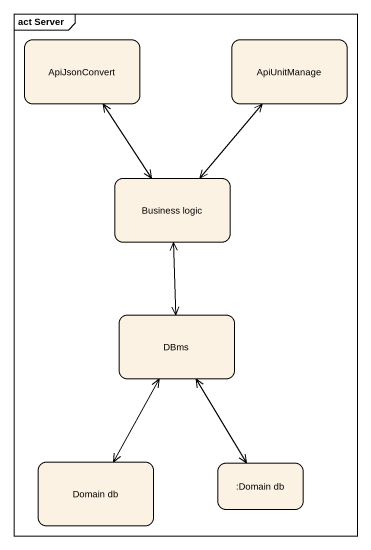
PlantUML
@startuml
mainframe act Server
hide empty description
state ApiJsonConvert
state ApiUnitManage
state "Business logic" as Business_logic
state DBms
state "Domain db" as Domain_db
state ":Domain db" as Domain_db_2
ApiJsonConvert --> Business_logic
ApiUnitManage --> Business_logic
Business_logic -up-> ApiJsonConvert
Business_logic -up-> ApiUnitManage
Business_logic --> DBms
DBms -up-> Business_logic
DBms --> Domain_db
DBms --> Domain_db_2
Domain_db -up-> DBms
Domain_db_2 -up-> DBms
@enduml
